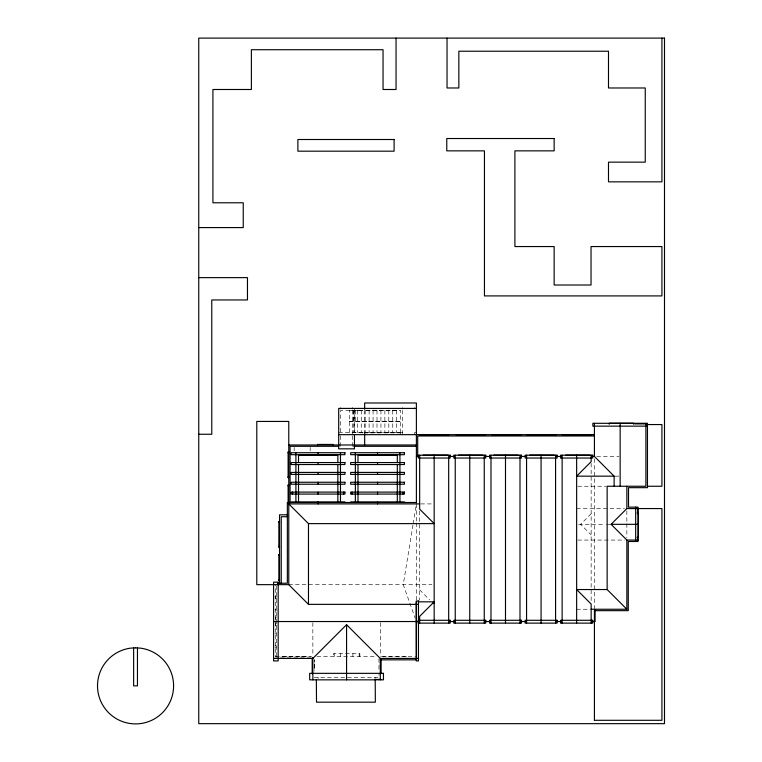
<?xml version="1.0" encoding="UTF-8"?>
<svg xmlns="http://www.w3.org/2000/svg" width="762" height="762" viewBox="0 0 762 762"><rect width="100%" height="100%" fill="white"/><g stroke="black" fill="none" stroke-linecap="round" stroke-linejoin="round"><path stroke-width="0.57" stroke-dasharray="3.81 2.86" d="M362.731 432.492L354.254 432.692L354.454 410.375M314.335 669.169L314.535 659.902L314.601 671.093M314.315 667.702L314.515 659.806M412.956 524.98L403.25 584.654L415.185 618.182M413.147 523.808L416.004 506.254M591.15 513.769L580.596 524.323L591.15 534.867M362.426 410.508L349.434 410.508L362.426 410.251M396.754 410.489L363.607 410.508M400.583 432.464L363.912 432.492M362.731 432.883L354.501 432.502M349.482 421.71L400.822 421.519L349.482 421.329M396.659 410.251L363.607 410.251M349.434 421.519L400.631 421.519M338.699 432.368L352.482 432.692M402.555 432.664L349.434 432.664L349.434 410.375M416.385 432.692L414.414 432.692L414.414 434.664M363.912 432.883L400.583 432.864M596.77 456.457L618.992 456.457M615.144 476.164L620.154 476.164M577.758 486.251L606.123 486.251M420.776 503.911L431.94 503.911M576.644 508.568L624.535 508.568M578.625 524.323L605.238 524.323M606.409 524.323L611.095 524.323M577.758 540.067L624.535 540.067M288.769 584.654L431.94 584.654M274.949 596.56L276.263 596.56M274.949 597.875L276.263 597.799M275.606 598.561L276.263 598.561M275.615 598.713L276.263 598.713M576.644 609.248L590.036 609.248M274.949 609.886L276.263 609.886M276.263 617.115L275.482 617.115L275.482 620.392M275.482 617.896L276.263 617.896M275.615 623.316L276.263 623.421M275.596 623.497L276.263 623.497M275.482 625.183L276.263 625.183M276.263 625.964L275.482 625.964L275.482 622.687M274.949 633.908L276.263 633.908M274.949 645.919L276.263 645.919M274.949 647.224L276.263 647.224M275.596 656.425L311.687 656.425M316.954 656.425L376.771 656.425M381.457 656.425L416.385 656.425M282.683 656.758L307.096 656.758M382.705 656.758L407.118 656.758M311.01 657.092L275.596 657.092L275.596 584.654M314.163 677.285L378.971 677.285L378.971 674.332M419.662 589.855L429.587 599.789M626.85 510.902L626.85 522.57M626.85 523.732L626.85 537.734M594.427 458.772L594.427 609.248M591.15 463.334L591.15 601.047M419.662 511.035L419.662 600.218M416.385 503.911L416.385 521.722M416.385 522.913L416.385 601.942M402.555 410.375L402.555 434.664M400.631 432.692L400.631 410.375L340.671 410.375L340.671 432.368M400.583 432.664L400.583 434.635M396.688 410.375L396.688 432.664M392.754 410.375L392.754 432.664M388.81 410.375L388.81 432.664M384.877 410.375L384.877 432.664M380.943 410.375L380.943 432.664M380.286 622.706L380.286 656.425M378.971 658.682L378.971 671.093M377 410.375L377 432.664M375.037 677.285L375.037 678.599M373.066 410.375L373.066 432.664M369.122 410.375L369.122 432.664M365.188 410.375L365.188 432.664M364.665 410.375L364.665 432.292M361.245 410.375L361.245 432.664M359.855 656.425L359.855 653.586L333.508 653.586L333.508 656.425M359.169 653.586L359.169 656.425M357.311 410.375L357.311 432.664M355.454 410.375L355.454 421.519M354.454 408.413L354.454 432.692M353.53 410.375L353.53 421.519M353.368 410.375L353.368 432.664M352.93 653.586L352.93 656.425M352.482 410.375L352.482 434.664M352.482 435.845L352.482 447.656M340.671 435.845L340.671 448.837M340.433 653.586L340.433 656.425M334.194 653.586L334.194 656.425M318.106 677.285L318.106 678.599M312.858 622.706L312.858 655.263M310.172 447.361L310.172 450.923M301.581 656.425L301.581 657.092M294.17 447.361L294.17 450.923M286.074 656.425L286.074 657.092M276.939 610.372L276.939 611.029M276.263 585.759L276.263 657.235"/><path stroke-width="1.14" d="M418.462 658.425L380.286 658.425L346.567 624.707L312.858 658.425L273.596 658.425M591.15 609.248L626.85 609.248L626.85 540.067L611.095 524.323L626.85 508.568L661.921 508.568L661.921 720.3L594.322 720.3M198.749 227.59L243.249 227.59L243.249 202.778L212.922 202.778L212.922 89.497L251.384 89.497L251.384 49.721L383.048 49.721L383.048 89.497L396.05 89.497L396.05 38.1M198.749 277.635L247.469 277.635L247.469 299.952L211.769 299.952L211.769 434.245L198.749 434.245M416.385 408.413L338.699 408.413L338.699 448.837L354.454 448.837L354.454 434.664M634.803 423.891L646.557 423.891M647.738 424.558L661.921 424.558L661.921 486.251L647.738 486.251M647.462 426.139L592.855 426.139L592.855 423.301L647.462 423.301L647.462 487.67L628.517 487.67L628.517 507.149L638.004 507.149L638.004 541.487L628.269 541.487L628.269 610.667L594.427 610.667M338.699 434.664L594.427 434.664M594.427 435.978L417.69 435.978L417.69 456.457M288.769 444.989L416.385 444.989M338.699 446.294L290.074 446.294L290.074 502.739M353.816 446.294L416.385 446.294M288.769 451.99L288.112 451.99L288.112 477.66L288.769 477.612L288.112 477.507M288.112 452.066L288.769 452.095M288.112 452.904L288.769 452.904M423.139 455.133L447.551 455.133M458.448 455.133L482.86 455.133M493.757 455.133L518.17 455.133M529.723 455.133L554.136 455.133M565.69 455.133L590.112 455.133M416.385 456.457L418.567 456.457M449.723 456.457L454.466 456.457M485.308 456.457L490.052 456.457M520.884 456.457L525.637 456.457M556.47 456.457L561.213 456.457M592.055 456.457L594.427 456.457L614.134 476.164L614.134 486.251M614.134 476.164L576.644 476.164L591.15 461.658L591.15 455.2M288.112 476.802L288.769 476.802M288.769 485.023L288.112 485.023L288.112 503.006M288.112 485.127L288.769 485.127M288.112 485.937L288.769 485.937M291.208 501.948L344.938 501.948M350.672 501.948L404.403 501.948M416.385 502.501L287.35 502.501L287.35 583.235L277.368 583.235M418.462 604.361L308.477 604.361L288.769 584.654L288.769 503.911L419.662 503.911M637.089 512.94L638.413 512.94L638.413 537.353L637.089 537.353M287.617 514.817L279.54 514.817L279.54 583.473M287.693 516.722L281.245 516.722L281.245 583.482M279.54 521.484L278.892 521.484L278.882 547.183L279.54 547.183M278.882 521.589L279.54 521.589M278.882 522.246L279.54 522.246M278.892 522.399L279.54 522.399M288.769 503.911L308.477 523.627L434.169 523.627L419.662 509.121L419.662 455.2M611.095 524.323L638.004 524.323M626.85 540.067L638.004 540.067M278.892 546.287L279.54 546.287M278.882 546.525L279.54 546.525M278.892 547.002L279.54 547.106M278.892 554.66L279.54 554.66L278.882 554.755L278.882 580.358L279.54 580.358M278.882 555.412L279.54 555.412M278.892 555.574L279.54 555.574M278.892 579.463L279.54 579.463M278.882 579.701L279.54 579.701M278.892 580.282L279.54 580.177M288.769 584.654L256.784 584.654L256.784 421.443L288.769 421.443L288.769 503.006M626.85 609.248L607.143 589.54L576.644 589.54L591.15 604.047L591.15 623.126M416.3 601.828L416.385 658.425M418.462 601.828L434.169 601.828L419.662 616.334L419.662 623.126M432.902 603.094L434.169 603.094M273.596 621.535L418.462 621.535M449.618 621.535L454.885 621.535M485.003 621.535L489.976 621.535M520.684 621.535L525.77 621.535M556.355 621.535L561.194 621.535M592.045 621.535L595.093 621.535L595.093 609.914M380.286 659.844L416.147 659.844M375.19 679.428L381.124 679.428M375.199 679.771L375.352 702.173L316.506 702.173L316.354 679.771M661.921 38.1L661.921 181.842L608.495 181.842L608.495 162.154L645.252 162.154L645.252 87.982L608.495 87.982L608.495 51.225L458.848 51.225L458.848 87.982L447.037 87.982L447.037 38.1M645.89 423.301L645.89 486.251L607.143 486.251L607.143 589.54M637.756 507.902L637.756 513.769M637.756 537.22L637.756 540.734M635.67 507.149L635.67 541.487M633.632 424.224L633.632 423.234L609.219 423.234L609.219 424.224M626.85 486.251L626.85 508.568M620.154 423.301L620.154 486.251M594.427 423.301L594.427 456.457M594.427 610.372L594.427 720.3M591.76 434.664L562.166 434.664M576.644 455.2L576.644 623.126M562.137 455.2L562.137 623.126M556.422 434.664L526.828 434.664M555.574 455.2L555.574 623.126M541.068 455.2L541.068 623.126M526.561 455.2L526.561 623.126M521.37 434.664L491.766 434.664M519.998 455.2L519.998 623.126M505.492 455.2L505.492 623.126M490.985 455.2L490.985 623.126M485.642 434.664L456.047 434.664M484.251 455.2L484.251 623.126M469.744 455.2L469.744 623.126M455.238 455.2L455.238 623.126M449.094 434.664L419.5 434.664M448.675 455.2L448.675 623.126M434.169 455.2L434.169 623.126M416.385 502.729L416.385 402.984L364.665 402.984L364.665 409.318M414.499 408.156L414.499 408.661M403.012 492.1L403.012 494.071M402.555 408.156L402.555 408.661M399.936 452.723L399.936 501.948M397.316 462.334L397.316 455.343L357.988 455.343L357.988 462.334M397.316 464.668L397.316 501.948M381.124 659.587L381.124 673.598M380.286 658.425L380.286 679.847M377.542 452.723L377.542 454.685M377.542 462.563L377.542 464.534M377.542 472.411L377.542 474.374M377.542 482.251L377.542 484.222M377.542 492.1L377.542 494.071M377.542 501.948L377.542 503.911M364.665 433.445L364.665 444.989M357.988 464.668L357.988 501.948M355.368 452.723L355.368 501.948M352.482 408.089L352.482 408.727M352.063 492.1L352.063 494.071M346.567 624.707L346.567 679.847M343.548 492.1L343.548 494.071M340.671 408.089L340.671 408.727M340.471 452.723L340.471 501.948M337.852 462.334L337.852 455.343L298.523 455.343L298.523 462.334M337.852 464.668L337.852 501.948M332.927 444.989L332.927 444.437L317.583 444.437L317.583 444.989M318.078 452.723L318.078 454.685M318.078 462.563L318.078 464.534M318.078 472.411L318.078 474.374M318.078 482.251L318.078 484.222M318.078 492.1L318.078 494.071M318.078 501.948L318.078 503.911M312.858 657.549L312.858 679.847M312.191 658.254L312.191 673.846M308.477 523.627L308.477 604.361M298.523 464.668L298.523 501.948M295.904 452.723L295.904 501.948M292.598 492.1L292.598 494.071M137.455 647.948L137.455 685.867L133.645 685.867L133.645 647.948M135.55 647.824L130.588 648.148A38.033 38.033 0 0 0 103.47 706.298A38.033 38.033 0 0 0 167.63 706.298A38.033 38.033 0 0 0 140.513 648.148L135.55 647.824M664.493 38.1L198.749 38.1L198.749 723.662L664.493 723.662L664.493 38.1M554.145 138.522L446.77 138.522L446.77 150.857L484.451 150.857L484.451 295.913L661.921 295.913L661.921 246.555L591.036 246.555L591.036 285.017L554.145 285.017L554.145 246.555L514.902 246.555L514.902 150.857L554.145 150.857L554.145 138.522M394.097 139.503L297.885 139.503L297.885 151.181L394.097 151.181L394.097 139.503M344.938 452.723L291.208 452.723L291.208 454.685L344.938 454.685L344.938 452.723M404.403 452.723L350.672 452.723L350.672 454.685L404.403 454.685L404.403 452.723M450.171 455.2L418.243 455.2L418.243 458.038L450.171 458.038L450.171 455.2M485.746 455.2L453.819 455.2L453.819 458.038L485.746 458.038L485.746 455.2M521.503 455.2L489.575 455.2L489.575 458.038L521.503 458.038L521.503 455.2M557.07 455.2L525.142 455.2L525.142 458.038L557.07 458.038L557.07 455.2M592.722 455.2L560.565 455.2L560.565 458.038L592.722 458.038L592.722 455.2M344.938 462.563L291.208 462.563L291.208 464.534L344.938 464.534L344.938 462.563M404.403 462.563L350.672 462.563L350.672 464.534L404.403 464.534L404.403 462.563M344.938 472.411L291.208 472.411L291.208 474.374L344.938 474.374L344.938 472.411M404.403 472.411L350.672 472.411L350.672 474.374L404.403 474.374L404.403 472.411M344.938 482.251L291.208 482.251L291.208 484.222L344.938 484.222L344.938 482.251M404.403 482.251L350.672 482.251L350.672 484.222L404.403 484.222L404.403 482.251M344.938 492.1L291.208 492.1L291.208 494.071L344.938 494.071L344.938 492.1M404.403 492.1L350.672 492.1L350.672 494.071L404.403 494.071L404.403 492.1M278.178 582.158L273.596 582.158L273.596 660.921L278.178 660.921L278.178 582.158M418.462 601.028L416.3 601.028L416.3 660.921L418.462 660.921L418.462 601.028M450.171 620.287L418.243 620.287L418.243 623.126L450.171 623.126L450.171 620.287M485.746 620.287L453.819 620.287L453.819 623.126L485.746 623.126L485.746 620.287M521.503 620.287L489.575 620.287L489.575 623.126L521.503 623.126L521.503 620.287M557.07 620.287L525.142 620.287L525.142 623.126L557.07 623.126L557.07 620.287M592.722 620.287L560.565 620.287L560.565 623.126L592.722 623.126L592.722 620.287M383.457 673.341L309.686 673.341L309.686 679.847L383.457 679.847L383.457 673.341"/></g></svg>
